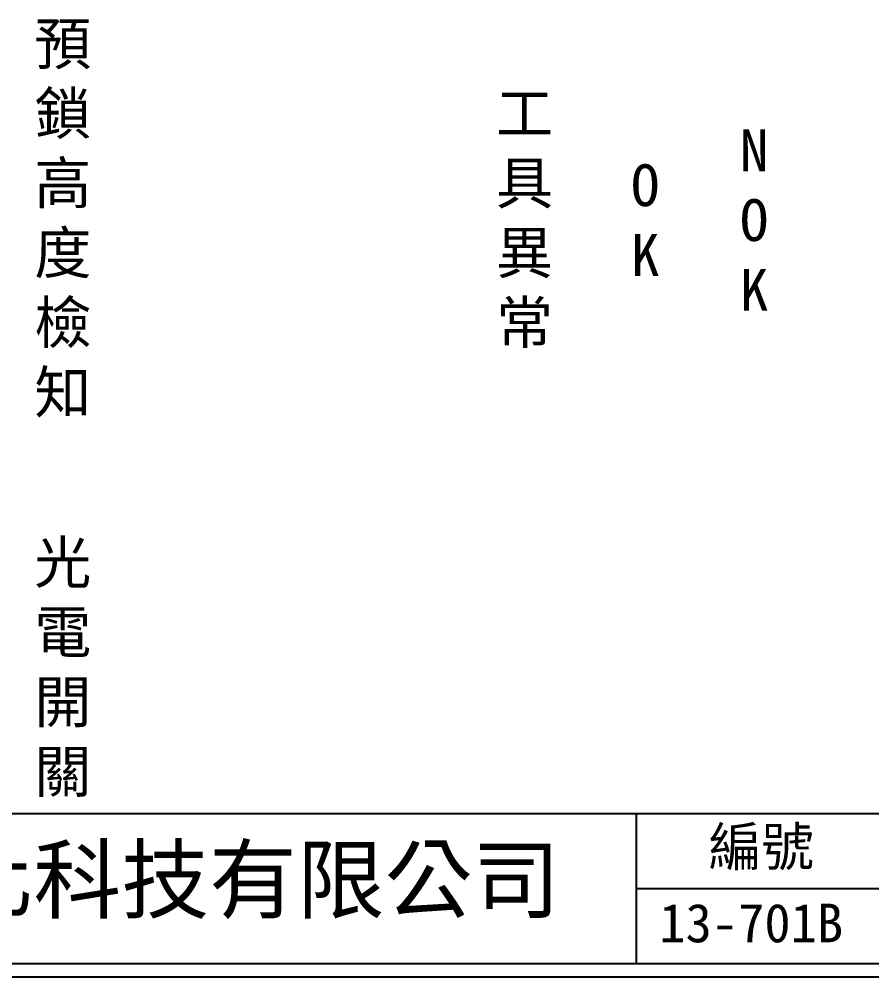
# Model space of a CAD drawing. Extents: x 325 to 612, y 3 to 207.
# Drawn here: x 403.5 to 483, y 3 to 92.3 of the extents above; entities that cross this region are included whole.
import ezdxf

# ---------------------------------------------------------------- set-up
doc = ezdxf.new("R2010")
doc.units = 0
doc.layers.add('圖框層', color=7, linetype='CONTINUOUS')
doc.layers.add('標尺寸層', color=3, linetype='CONTINUOUS')
doc.styles.add('CNS', font='romanc.shx', dxfattribs={"bigfont": 'chineset.shx'})
doc.styles.add('STSL', font='KAIU.TTF')

msp = doc.modelspace()

# ---------------------------------------------------------------- linework, layer by layer
at = {"layer": '圖框層', "color": 7}
for p, q in [((326.569, 18.25), (611.07, 18.25)), ((461.07, 4.25), (461.07, 18.25)), ((461.07, 11.25), (611.07, 11.25)), ((326.569, 4.25), (611.07, 4.25)), ((325.319, 3), (612.319, 3))]:
    msp.add_line(p, q, dxfattribs=at)

# ---------------------------------------------------------------- texts
at = {"layer": '圖框層', "color": 4, "style": 'STSL'}
for s, height, p in [('編號', 3.6, (467.785, 13.337)), ('泓陞自動化科技有限公司', 6, (363.923, 9.076)), ('13-701B', 3.6, (463.183, 6.224))]:
    msp.add_text(s, height=height, dxfattribs=at).set_placement(p)
at = {"layer": '標尺寸層', "color": 7, "char_height": 3.9, "width": 4.96081, "attachment_point": 5, "style": 'CNS'}
for s, insert in [('{\\fDFKai-SB|b0|i0|c136|p65;預鎖高度檢知}', (407.579, 73.584)), ('{\\fDFKai-SB|b0|i0|c136|p65;工具異常}', (450.622, 73.584)), ('{\\fDFKai-SB|b0|i0|c136|p65;N\\PO\\PK}', (472.029, 73.584)), ('{\\fDFKai-SB|b0|i0|c136|p65;O\\PK}', (461.874, 73.584)), ('{\\fDFKai-SB|b0|i0|c136|p65;光電開關}', (407.579, 31.684))]:
    msp.add_mtext(s, dxfattribs=dict(at, insert=insert))

doc.saveas('drawing.dxf')
